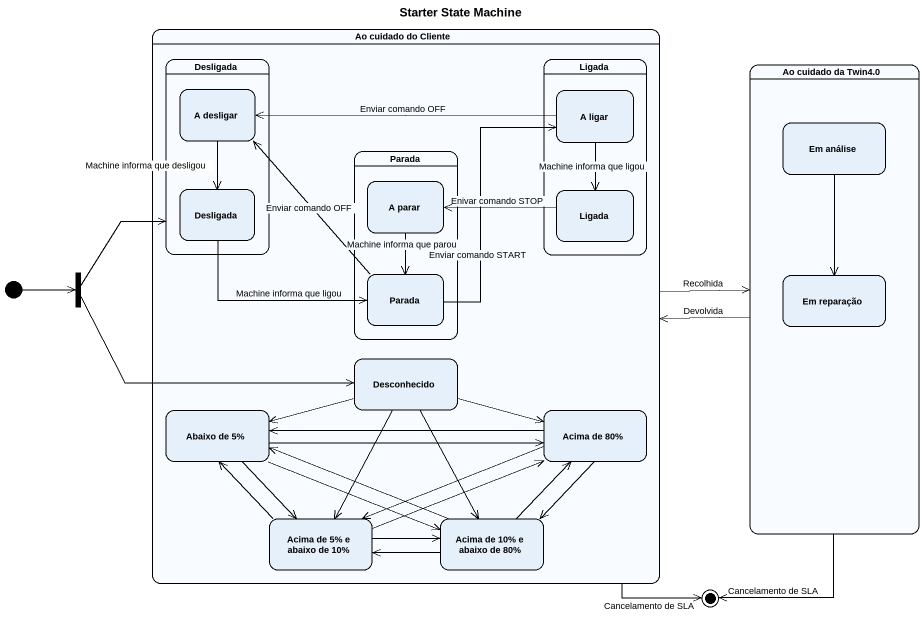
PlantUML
@startuml
title Starter State Machine
hide empty description
state "Ao cuidado do Cliente" as Ao_cuidado_do_Cliente {
  state Desligada {
    state "A desligar" as A_desligar
    state "Desligada" as Desligada_2
  }
  state Ligada {
    state "A ligar" as A_ligar
    state "Ligada" as Ligada_2
  }
  state Parada {
    state "A parar" as A_parar
    state "Parada" as Parada_2
  }
  state Desconhecido
  state "Abaixo de 5%" as Abaixo_de_5
  state "Acima de 80%" as Acima_de_80
  state "Acima de 5% e abaixo de 10%" as Acima_de_5_e_abaixo_de_10
  state "Acima de 10% e abaixo de 80%" as Acima_de_10_e_abaixo_de_80
}
state "Ao cuidado da Twin4.0" as Ao_cuidado_da_Twin4_0 {
  state "Em análise" as Em_análise
  state "Em reparação" as Em_reparação
}
state fork1 <<fork>>
[*] -right-> fork1
Ao_cuidado_do_Cliente -right-> Ao_cuidado_da_Twin4_0 : Recolhida
Ao_cuidado_da_Twin4_0 -left-> Ao_cuidado_do_Cliente : Devolvida
A_desligar --> Desligada_2 : Machine informa que desligou
A_ligar -left-> A_desligar : Enviar comando OFF
A_ligar --> Ligada_2 : Machine informa que ligou
Em_análise --> Em_reparação
A_parar --> Parada_2 : Machine informa que parou
Desligada_2 -right-> Parada_2 : Machine informa que ligou
Ligada_2 -left-> A_parar : Enivar comando STOP
fork1 -up-> Desligada
fork1 -right-> Desconhecido
Parada_2 -up-> A_desligar : Enviar comando OFF
Parada_2 -up-> A_ligar : Enviar comando START
Desconhecido -left-> Abaixo_de_5
Desconhecido -right-> Acima_de_80
Desconhecido --> Acima_de_5_e_abaixo_de_10
Desconhecido --> Acima_de_10_e_abaixo_de_80
Abaixo_de_5 -right-> Acima_de_80
Abaixo_de_5 --> Acima_de_5_e_abaixo_de_10
Abaixo_de_5 -right-> Acima_de_10_e_abaixo_de_80
Acima_de_80 -left-> Abaixo_de_5
Acima_de_80 -left-> Acima_de_5_e_abaixo_de_10
Acima_de_80 --> Acima_de_10_e_abaixo_de_80
Acima_de_5_e_abaixo_de_10 -up-> Abaixo_de_5
Acima_de_5_e_abaixo_de_10 -right-> Acima_de_80
Acima_de_5_e_abaixo_de_10 -right-> Acima_de_10_e_abaixo_de_80
Acima_de_10_e_abaixo_de_80 -left-> Abaixo_de_5
Acima_de_10_e_abaixo_de_80 -up-> Acima_de_80
Acima_de_10_e_abaixo_de_80 -left-> Acima_de_5_e_abaixo_de_10
Ao_cuidado_do_Cliente --> [*] : Cancelamento de SLA
Ao_cuidado_da_Twin4_0 --> [*] : Cancelamento de SLA
@enduml
